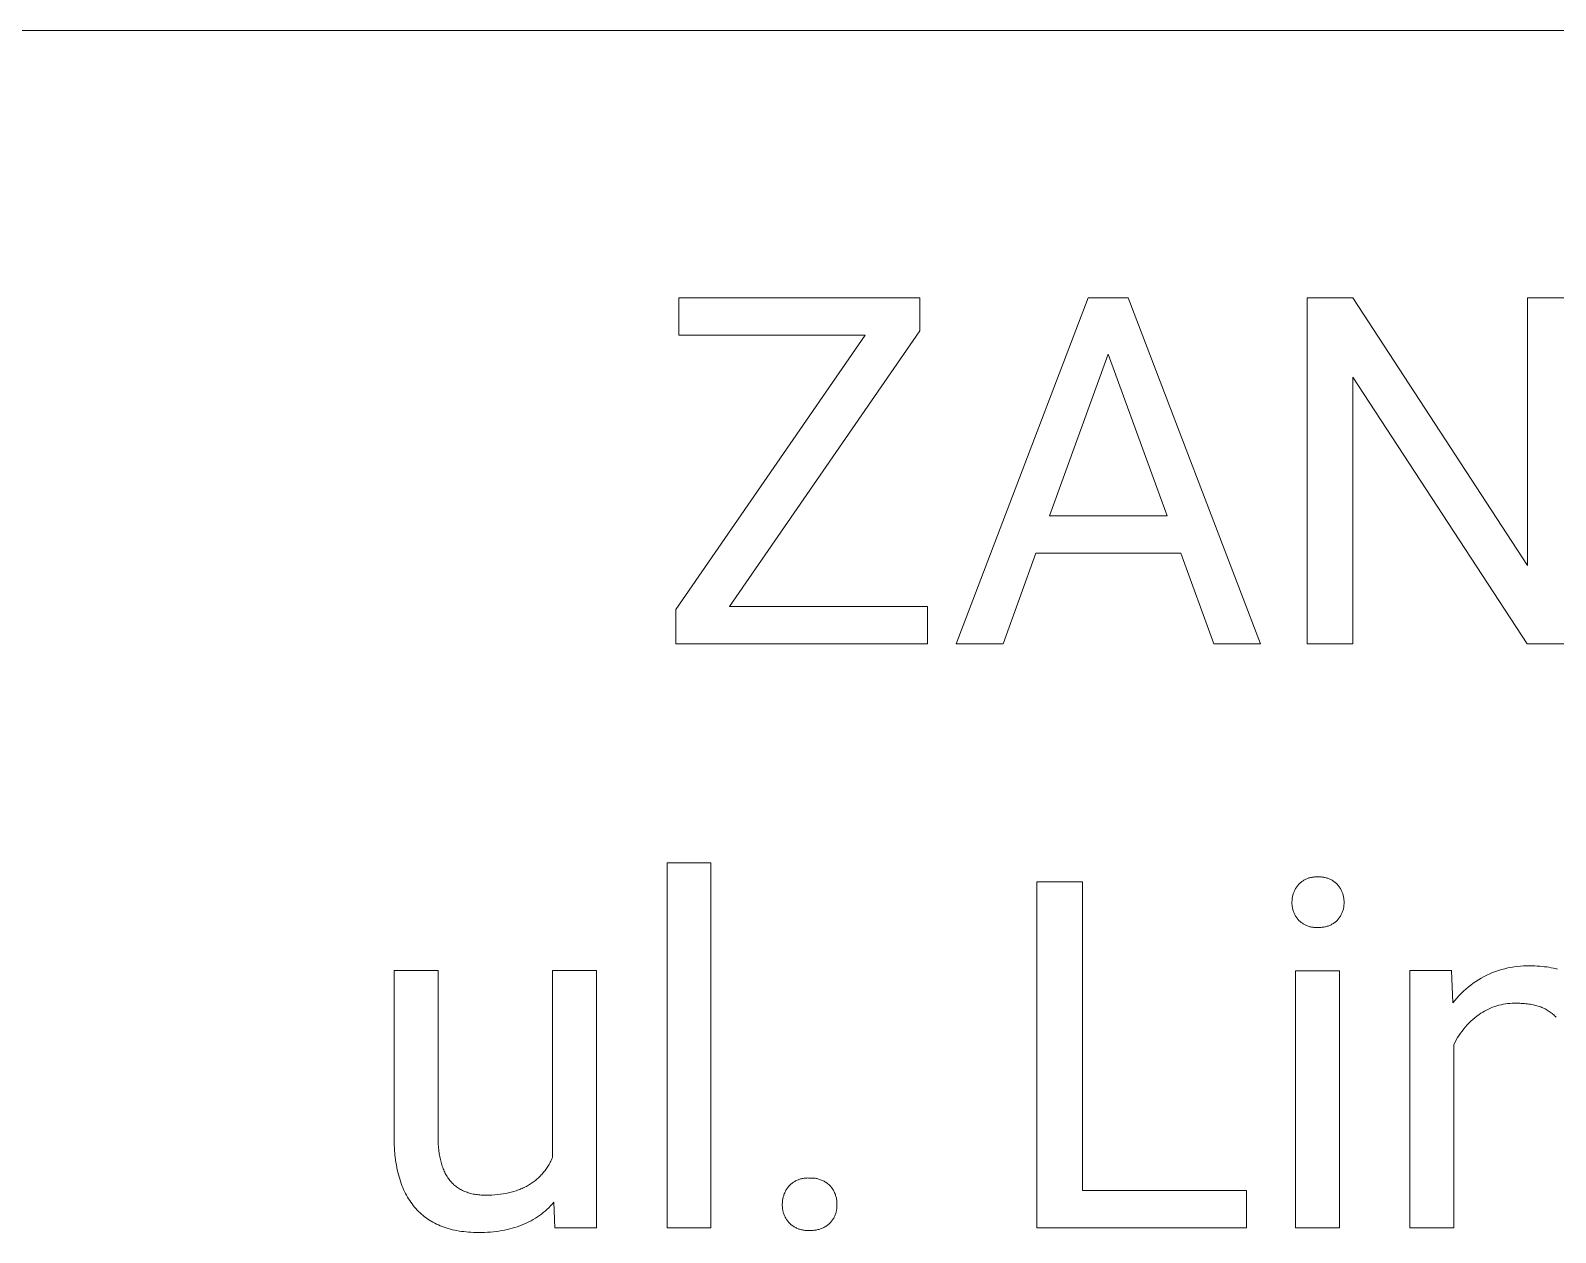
# Model space of a CAD drawing. Header units: millimetres. Extents: x -2542 to 6192, y -257 to 5845.
# Drawn here: x 3349.4 to 3714, y 432.5 to 719.8 of the extents above; entities that cross this region are included whole.
import ezdxf

# ---------------------------------------------------------------- set-up
doc = ezdxf.new("R2010")
doc.units = ezdxf.units.MM
doc.header["$MEASUREMENT"] = 0
doc.layers.add('Domyślny', color=7, linetype='Continuous', true_color=0x000000)

msp = doc.modelspace()

# ---------------------------------------------------------------- linework, layer by layer
at = {"layer": 'Domyślny', "color": 18, "lineweight": 15, "true_color": 0x000000}
for p, q in [((6183.9, 719.77), (2891.58, 719.77)), ((3504.38, 646.96), (3504.38, 655.89)), ((3504.38, 655.89), (3562.02, 655.89)), ((3562.02, 655.89), (3562.02, 647.95)), ((3570.71, 573.18), (3602.3, 655.9)), ((3602.3, 655.9), (3611.84, 655.9)), ((3611.84, 655.9), (3643.48, 573.18)), ((3654.61, 573.19), (3654.61, 655.9)), ((3654.61, 655.9), (3665.58, 655.9)), ((3665.58, 655.9), (3707.34, 591.89)), ((3707.34, 591.89), (3707.34, 655.9)), ((3707.34, 655.9), (3718.19, 655.9)), ((3503.65, 581.38), (3548.96, 646.96)), ((3548.96, 646.96), (3504.38, 646.96)), ((3562.02, 647.95), (3516.53, 582.11)), ((3607.07, 642.43), (3593.05, 603.75)), ((3621.17, 603.75), (3607.07, 642.43)), ((3707.22, 573.19), (3665.58, 636.91)), ((3665.58, 636.91), (3665.58, 573.19)), ((3593.05, 603.75), (3621.17, 603.75)), ((3589.76, 594.82), (3581.97, 573.18)), ((3624.4, 594.82), (3589.76, 594.82)), ((3632.31, 573.18), (3624.4, 594.82)), ((3503.65, 573.18), (3503.65, 581.38)), ((3516.53, 582.11), (3563.85, 582.11)), ((3563.85, 582.11), (3563.85, 573.18)), ((3563.85, 573.18), (3503.65, 573.18)), ((3581.97, 573.18), (3570.71, 573.18)), ((3643.48, 573.18), (3632.31, 573.18)), ((3665.58, 573.19), (3654.61, 573.19)), ((3718.19, 573.19), (3707.22, 573.19)), ((3501.59, 433.59), (3501.59, 520.84)), ((3501.59, 520.84), (3512.09, 520.84)), ((3512.09, 520.84), (3512.09, 433.59)), ((3589.98, 433.58), (3589.98, 516.3)), ((3589.98, 516.3), (3600.95, 516.3)), ((3600.95, 516.3), (3600.95, 442.51)), ((3651.49, 513.95), (3651.57, 514.14)), ((3651.57, 514.14), (3651.66, 514.32)), ((3651.66, 514.32), (3651.76, 514.5)), ((3651.76, 514.5), (3651.86, 514.68)), ((3651.86, 514.68), (3651.97, 514.85)), ((3651.97, 514.85), (3652.08, 515.02)), ((3652.08, 515.02), (3652.2, 515.19)), ((3652.2, 515.19), (3652.33, 515.35)), ((3652.33, 515.35), (3652.46, 515.51)), ((3652.46, 515.51), (3652.59, 515.66)), ((3652.59, 515.66), (3652.73, 515.8)), ((3652.73, 515.8), (3652.87, 515.94)), ((3652.87, 515.94), (3653.02, 516.07)), ((3653.02, 516.07), (3653.17, 516.19)), ((3653.17, 516.19), (3653.32, 516.32)), ((3653.32, 516.32), (3653.48, 516.43)), ((3653.48, 516.43), (3653.64, 516.54)), ((3653.64, 516.54), (3653.81, 516.64)), ((3653.81, 516.64), (3653.98, 516.74)), ((3653.98, 516.74), (3654.15, 516.83)), ((3654.15, 516.83), (3654.33, 516.92)), ((3654.33, 516.92), (3654.51, 517)), ((3654.51, 517), (3654.69, 517.07)), ((3654.69, 517.07), (3654.87, 517.14)), ((3654.87, 517.14), (3655.06, 517.2)), ((3655.06, 517.2), (3655.25, 517.26)), ((3655.25, 517.26), (3655.44, 517.3)), ((3655.44, 517.3), (3655.63, 517.35)), ((3655.63, 517.35), (3655.82, 517.38)), ((3655.82, 517.38), (3656.01, 517.41)), ((3656.01, 517.41), (3656.21, 517.43)), ((3656.21, 517.43), (3656.4, 517.44)), ((3656.4, 517.44), (3656.6, 517.45)), ((3656.6, 517.45), (3656.8, 517.45)), ((3656.8, 517.45), (3656.99, 517.45)), ((3656.99, 517.45), (3657.19, 517.44)), ((3657.19, 517.44), (3657.39, 517.45)), ((3657.39, 517.45), (3657.58, 517.45)), ((3657.58, 517.45), (3657.78, 517.45)), ((3657.78, 517.45), (3657.98, 517.44)), ((3657.98, 517.44), (3658.18, 517.42)), ((3658.18, 517.42), (3658.37, 517.4)), ((3658.37, 517.4), (3658.57, 517.37)), ((3658.57, 517.37), (3658.76, 517.34)), ((3658.76, 517.34), (3658.96, 517.3)), ((3658.96, 517.3), (3659.15, 517.25)), ((3659.15, 517.25), (3659.34, 517.19)), ((3659.34, 517.19), (3659.53, 517.13)), ((3659.53, 517.13), (3659.71, 517.07)), ((3659.71, 517.07), (3659.9, 516.99)), ((3659.9, 516.99), (3660.08, 516.91)), ((3660.08, 516.91), (3660.25, 516.83)), ((3660.25, 516.83), (3660.43, 516.73)), ((3660.43, 516.73), (3660.6, 516.64)), ((3660.6, 516.64), (3660.77, 516.53)), ((3660.77, 516.53), (3660.94, 516.43)), ((3660.94, 516.43), (3661.1, 516.31)), ((3661.1, 516.31), (3661.25, 516.19)), ((3661.25, 516.19), (3661.41, 516.07)), ((3661.41, 516.07), (3661.56, 515.94)), ((3661.56, 515.94), (3661.7, 515.8)), ((3661.7, 515.8), (3661.84, 515.66)), ((3661.84, 515.66), (3661.98, 515.51)), ((3661.98, 515.51), (3662.11, 515.35)), ((3662.11, 515.35), (3662.23, 515.19)), ((3662.23, 515.19), (3662.35, 515.02)), ((3662.35, 515.02), (3662.47, 514.85)), ((3662.47, 514.85), (3662.57, 514.68)), ((3662.57, 514.68), (3662.68, 514.5)), ((3662.68, 514.5), (3662.77, 514.32)), ((3662.77, 514.32), (3662.86, 514.14)), ((3662.86, 514.14), (3662.95, 513.95)), ((3650.99, 511.56), (3651, 511.77)), ((3650.99, 511.36), (3650.99, 511.56)), ((3650.99, 511.15), (3650.99, 511.36)), ((3650.99, 510.95), (3650.99, 511.15)), ((3651, 510.75), (3650.99, 510.95)), ((3651, 511.77), (3651.01, 511.97)), ((3651.02, 510.55), (3651, 510.75)), ((3651.01, 511.97), (3651.02, 512.17)), ((3651.02, 512.17), (3651.05, 512.38)), ((3651.04, 510.35), (3651.02, 510.55)), ((3651.05, 512.38), (3651.08, 512.58)), ((3651.08, 512.58), (3651.12, 512.78)), ((3651.12, 512.78), (3651.16, 512.98)), ((3651.16, 512.98), (3651.22, 513.18)), ((3651.22, 513.18), (3651.27, 513.37)), ((3651.27, 513.37), (3651.34, 513.57)), ((3651.34, 513.57), (3651.41, 513.76)), ((3651.41, 513.76), (3651.49, 513.95)), ((3662.95, 513.95), (3663.02, 513.76)), ((3663.02, 513.76), (3663.09, 513.57)), ((3663.09, 513.57), (3663.16, 513.37)), ((3663.16, 513.37), (3663.22, 513.18)), ((3663.22, 513.18), (3663.27, 512.98)), ((3663.27, 512.98), (3663.31, 512.78)), ((3663.31, 512.78), (3663.35, 512.58)), ((3663.35, 512.58), (3663.38, 512.38)), ((3663.38, 512.38), (3663.41, 512.17)), ((3663.41, 510.55), (3663.39, 510.35)), ((3663.41, 512.17), (3663.43, 511.97)), ((3663.43, 510.75), (3663.41, 510.55)), ((3663.43, 511.97), (3663.44, 511.77)), ((3663.44, 510.95), (3663.43, 510.75)), ((3663.44, 511.77), (3663.44, 511.56)), ((3663.44, 511.56), (3663.44, 511.36)), ((3663.44, 511.36), (3663.44, 511.15)), ((3663.44, 511.15), (3663.44, 510.95)), ((3651.08, 510.15), (3651.04, 510.35)), ((3651.11, 509.95), (3651.08, 510.15)), ((3651.16, 509.75), (3651.11, 509.95)), ((3651.21, 509.55), (3651.16, 509.75)), ((3651.27, 509.36), (3651.21, 509.55)), ((3651.33, 509.17), (3651.27, 509.36)), ((3651.4, 508.98), (3651.33, 509.17)), ((3651.48, 508.79), (3651.4, 508.98)), ((3651.57, 508.61), (3651.48, 508.79)), ((3651.66, 508.43), (3651.57, 508.61)), ((3651.75, 508.25), (3651.66, 508.43)), ((3651.86, 508.07), (3651.75, 508.25)), ((3651.96, 507.9), (3651.86, 508.07)), ((3652.08, 507.74), (3651.96, 507.9)), ((3652.2, 507.57), (3652.08, 507.74)), ((3652.33, 507.42), (3652.2, 507.57)), ((3652.46, 507.26), (3652.33, 507.42)), ((3652.59, 507.11), (3652.46, 507.26)), ((3652.73, 506.97), (3652.59, 507.11)), ((3652.87, 506.84), (3652.73, 506.97)), ((3653.02, 506.71), (3652.87, 506.84)), ((3661.54, 506.83), (3661.38, 506.7)), ((3661.69, 506.97), (3661.54, 506.83)), ((3661.84, 507.11), (3661.69, 506.97)), ((3661.98, 507.26), (3661.84, 507.11)), ((3662.11, 507.42), (3661.98, 507.26)), ((3662.23, 507.57), (3662.11, 507.42)), ((3662.35, 507.74), (3662.23, 507.57)), ((3662.47, 507.9), (3662.35, 507.74)), ((3662.58, 508.07), (3662.47, 507.9)), ((3662.68, 508.25), (3662.58, 508.07)), ((3662.78, 508.43), (3662.68, 508.25)), ((3662.87, 508.61), (3662.78, 508.43)), ((3662.95, 508.79), (3662.87, 508.61)), ((3663.03, 508.98), (3662.95, 508.79)), ((3663.1, 509.17), (3663.03, 508.98)), ((3663.17, 509.36), (3663.1, 509.17)), ((3663.22, 509.55), (3663.17, 509.36)), ((3663.28, 509.75), (3663.22, 509.55)), ((3663.32, 509.95), (3663.28, 509.75)), ((3663.36, 510.15), (3663.32, 509.95)), ((3663.39, 510.35), (3663.36, 510.15)), ((3653.17, 506.59), (3653.02, 506.71)), ((3653.33, 506.47), (3653.17, 506.59)), ((3653.49, 506.36), (3653.33, 506.47)), ((3653.65, 506.26), (3653.49, 506.36)), ((3653.82, 506.15), (3653.65, 506.26)), ((3653.99, 506.06), (3653.82, 506.15)), ((3654.16, 505.97), (3653.99, 506.06)), ((3654.34, 505.89), (3654.16, 505.97)), ((3654.52, 505.81), (3654.34, 505.89)), ((3654.7, 505.74), (3654.52, 505.81)), ((3654.88, 505.67), (3654.7, 505.74)), ((3655.07, 505.61), (3654.88, 505.67)), ((3655.26, 505.56), (3655.07, 505.61)), ((3655.44, 505.52), (3655.26, 505.56)), ((3655.64, 505.48), (3655.44, 505.52)), ((3655.83, 505.44), (3655.64, 505.48)), ((3656.02, 505.42), (3655.83, 505.44)), ((3656.21, 505.4), (3656.02, 505.42)), ((3656.41, 505.38), (3656.21, 505.4)), ((3656.6, 505.38), (3656.41, 505.38)), ((3656.8, 505.38), (3656.6, 505.38)), ((3656.99, 505.38), (3656.8, 505.38)), ((3657.19, 505.4), (3656.99, 505.38)), ((3657.39, 505.38), (3657.19, 505.4)), ((3657.6, 505.38), (3657.39, 505.38)), ((3657.8, 505.38), (3657.6, 505.38)), ((3658.01, 505.39), (3657.8, 505.38)), ((3658.21, 505.41), (3658.01, 505.39)), ((3658.41, 505.43), (3658.21, 505.41)), ((3658.62, 505.46), (3658.41, 505.43)), ((3658.82, 505.5), (3658.62, 505.46)), ((3659.02, 505.54), (3658.82, 505.5)), ((3659.21, 505.59), (3659.02, 505.54)), ((3659.41, 505.65), (3659.21, 505.59)), ((3659.61, 505.71), (3659.41, 505.65)), ((3659.8, 505.78), (3659.61, 505.71)), ((3659.99, 505.86), (3659.8, 505.78)), ((3660.17, 505.94), (3659.99, 505.86)), ((3660.36, 506.03), (3660.17, 505.94)), ((3660.54, 506.13), (3660.36, 506.03)), ((3660.71, 506.23), (3660.54, 506.13)), ((3660.89, 506.34), (3660.71, 506.23)), ((3661.06, 506.46), (3660.89, 506.34)), ((3661.22, 506.58), (3661.06, 506.46)), ((3661.38, 506.7), (3661.22, 506.58)), ((3702.59, 495.7), (3703.34, 495.84)), ((3703.34, 495.84), (3704.09, 495.96)), ((3704.09, 495.96), (3704.84, 496.06)), ((3704.84, 496.06), (3705.59, 496.13)), ((3705.59, 496.13), (3706.35, 496.18)), ((3706.35, 496.18), (3707.11, 496.2)), ((3707.11, 496.2), (3707.86, 496.19)), ((3707.86, 496.19), (3708.47, 496.18)), ((3708.47, 496.18), (3709.06, 496.17)), ((3709.06, 496.17), (3709.65, 496.14)), ((3709.65, 496.14), (3710.22, 496.1)), ((3710.22, 496.1), (3710.79, 496.06)), ((3710.79, 496.06), (3711.35, 496)), ((3711.35, 496), (3711.9, 495.93)), ((3711.9, 495.93), (3712.43, 495.85)), ((3712.43, 495.85), (3712.96, 495.76)), ((3436.34, 455.06), (3436.34, 495.05)), ((3436.34, 495.05), (3446.84, 495.05)), ((3446.84, 495.05), (3446.84, 455.35)), ((3474.21, 450.35), (3474.21, 495.05)), ((3474.21, 495.05), (3484.74, 495.05)), ((3484.74, 495.05), (3484.74, 433.59)), ((3651.84, 433.59), (3651.84, 495.04)), ((3651.84, 495.04), (3662.34, 495.04)), ((3662.34, 495.04), (3662.34, 433.59)), ((3679.16, 433.6), (3679.16, 495.06)), ((3679.16, 495.06), (3689.1, 495.06)), ((3689.1, 495.06), (3689.45, 487.32)), ((3694.33, 492.05), (3694.95, 492.48)), ((3694.95, 492.48), (3695.59, 492.89)), ((3695.59, 492.89), (3696.24, 493.28)), ((3696.24, 493.28), (3696.91, 493.64)), ((3696.91, 493.64), (3697.59, 493.98)), ((3697.59, 493.98), (3698.28, 494.3)), ((3698.28, 494.3), (3698.97, 494.59)), ((3698.97, 494.59), (3699.68, 494.86)), ((3699.68, 494.86), (3700.4, 495.11)), ((3700.4, 495.11), (3701.12, 495.33)), ((3701.12, 495.33), (3701.86, 495.52)), ((3701.86, 495.52), (3702.59, 495.7)), ((3712.96, 495.76), (3713.48, 495.65)), ((3713.48, 495.65), (3713.99, 495.54)), ((3713.99, 495.54), (3714.49, 495.42)), ((3690.41, 488.5), (3690.92, 489.06)), ((3690.92, 489.06), (3691.44, 489.61)), ((3691.44, 489.61), (3691.98, 490.13)), ((3691.98, 490.13), (3692.55, 490.64)), ((3692.55, 490.64), (3693.12, 491.13)), ((3693.12, 491.13), (3693.72, 491.6)), ((3693.72, 491.6), (3694.33, 492.05)), ((3689.45, 487.32), (3689.92, 487.92)), ((3689.92, 487.92), (3690.41, 488.5)), ((3696.6, 485.13), (3696.15, 484.85)), ((3697.05, 485.39), (3696.6, 485.13)), ((3697.52, 485.64), (3697.05, 485.39)), ((3698, 485.87), (3697.52, 485.64)), ((3698.48, 486.08), (3698, 485.87)), ((3698.97, 486.28), (3698.48, 486.08)), ((3699.47, 486.46), (3698.97, 486.28)), ((3699.97, 486.62), (3699.47, 486.46)), ((3700.48, 486.76), (3699.97, 486.62)), ((3700.99, 486.89), (3700.48, 486.76)), ((3701.51, 487), (3700.99, 486.89)), ((3702.03, 487.09), (3701.51, 487)), ((3702.55, 487.16), (3702.03, 487.09)), ((3703.08, 487.21), (3702.55, 487.16)), ((3703.61, 487.25), (3703.08, 487.21)), ((3704.14, 487.26), (3703.61, 487.25)), ((3704.66, 487.26), (3704.14, 487.26)), ((3705.44, 487.25), (3704.66, 487.26)), ((3705.82, 487.23), (3705.44, 487.25)), ((3706.19, 487.21), (3705.82, 487.23)), ((3706.56, 487.18), (3706.19, 487.21)), ((3706.92, 487.15), (3706.56, 487.18)), ((3707.27, 487.11), (3706.92, 487.15)), ((3707.62, 487.06), (3707.27, 487.11)), ((3707.96, 487.01), (3707.62, 487.06)), ((3708.29, 486.95), (3707.96, 487.01)), ((3708.62, 486.88), (3708.29, 486.95)), ((3708.94, 486.81), (3708.62, 486.88)), ((3709.25, 486.73), (3708.94, 486.81)), ((3709.56, 486.65), (3709.25, 486.73)), ((3709.86, 486.56), (3709.56, 486.65)), ((3710.16, 486.46), (3709.86, 486.56)), ((3710.45, 486.36), (3710.16, 486.46)), ((3710.73, 486.25), (3710.45, 486.36)), ((3711, 486.14), (3710.73, 486.25)), ((3711.27, 486.01), (3711, 486.14)), ((3711.53, 485.89), (3711.27, 486.01)), ((3711.79, 485.75), (3711.53, 485.89)), ((3712.03, 485.62), (3711.79, 485.75)), ((3712.28, 485.47), (3712.03, 485.62)), ((3712.51, 485.32), (3712.28, 485.47)), ((3712.74, 485.16), (3712.51, 485.32)), ((3712.96, 485), (3712.74, 485.16)), ((3713.18, 484.83), (3712.96, 485)), ((3692.45, 481.6), (3692.04, 481.12)), ((3692.87, 482.07), (3692.45, 481.6)), ((3693.31, 482.52), (3692.87, 482.07)), ((3693.76, 482.96), (3693.31, 482.52)), ((3694.23, 483.38), (3693.76, 482.96)), ((3694.71, 483.79), (3694.23, 483.38)), ((3695.2, 484.18), (3694.71, 483.79)), ((3695.71, 484.56), (3695.2, 484.18)), ((3696.15, 484.85), (3695.71, 484.56)), ((3713.38, 484.65), (3713.18, 484.83)), ((3713.59, 484.47), (3713.38, 484.65)), ((3713.78, 484.28), (3713.59, 484.47)), ((3713.97, 484.09), (3713.78, 484.28)), ((3714.16, 483.89), (3713.97, 484.09)), ((3689.97, 477.97), (3689.69, 477.4)), ((3690.27, 478.52), (3689.97, 477.97)), ((3690.59, 479.06), (3690.27, 478.52)), ((3690.93, 479.59), (3690.59, 479.06)), ((3691.28, 480.11), (3690.93, 479.59)), ((3691.65, 480.62), (3691.28, 480.11)), ((3692.04, 481.12), (3691.65, 480.62)), ((3689.69, 477.4), (3689.69, 433.6)), ((3436.37, 453.68), (3436.34, 455.06)), ((3436.43, 452.35), (3436.37, 453.68)), ((3436.54, 451.06), (3436.43, 452.35)), ((3446.84, 455.35), (3446.85, 454.49)), ((3446.85, 454.49), (3446.89, 453.66)), ((3446.89, 453.66), (3446.94, 452.85)), ((3446.94, 452.85), (3447.02, 452.08)), ((3436.61, 450.43), (3436.54, 451.06)), ((3436.68, 449.81), (3436.61, 450.43)), ((3436.77, 449.2), (3436.68, 449.81)), ((3436.87, 448.61), (3436.77, 449.2)), ((3436.98, 448.02), (3436.87, 448.61)), ((3447.02, 452.08), (3447.12, 451.33)), ((3447.12, 451.33), (3447.18, 450.96)), ((3447.18, 450.96), (3447.24, 450.6)), ((3447.24, 450.6), (3447.31, 450.25)), ((3447.31, 450.25), (3447.39, 449.91)), ((3447.39, 449.91), (3447.47, 449.57)), ((3447.47, 449.57), (3447.55, 449.24)), ((3447.55, 449.24), (3447.65, 448.92)), ((3447.65, 448.92), (3447.74, 448.6)), ((3447.74, 448.6), (3447.85, 448.29)), ((3473.09, 448.25), (3473.24, 448.5)), ((3473.24, 448.5), (3473.39, 448.75)), ((3473.39, 448.75), (3473.54, 449)), ((3473.54, 449), (3473.68, 449.26)), ((3473.68, 449.26), (3473.82, 449.53)), ((3473.82, 449.53), (3473.95, 449.8)), ((3473.95, 449.8), (3474.08, 450.07)), ((3474.08, 450.07), (3474.21, 450.35)), ((3437.1, 447.44), (3436.98, 448.02)), ((3437.22, 446.88), (3437.1, 447.44)), ((3437.36, 446.32), (3437.22, 446.88)), ((3437.51, 445.78), (3437.36, 446.32)), ((3437.67, 445.25), (3437.51, 445.78)), ((3437.84, 444.72), (3437.67, 445.25)), ((3447.85, 448.29), (3447.95, 447.99)), ((3447.95, 447.99), (3448.07, 447.69)), ((3448.07, 447.69), (3448.19, 447.4)), ((3448.19, 447.4), (3448.31, 447.12)), ((3448.31, 447.12), (3448.44, 446.84)), ((3448.44, 446.84), (3448.58, 446.57)), ((3448.58, 446.57), (3448.72, 446.31)), ((3448.72, 446.31), (3448.87, 446.05)), ((3448.87, 446.05), (3449.02, 445.81)), ((3449.02, 445.81), (3449.18, 445.56)), ((3449.18, 445.56), (3449.34, 445.33)), ((3449.34, 445.33), (3449.51, 445.1)), ((3449.51, 445.1), (3449.69, 444.88)), ((3449.69, 444.88), (3449.87, 444.66)), ((3469.88, 444.72), (3470.1, 444.89)), ((3470.1, 444.89), (3470.32, 445.07)), ((3470.32, 445.07), (3470.53, 445.25)), ((3470.53, 445.25), (3470.74, 445.44)), ((3470.74, 445.44), (3470.94, 445.63)), ((3470.94, 445.63), (3471.14, 445.82)), ((3471.14, 445.82), (3471.34, 446.02)), ((3471.34, 446.02), (3471.53, 446.22)), ((3471.53, 446.22), (3471.72, 446.43)), ((3471.72, 446.43), (3471.91, 446.64)), ((3471.91, 446.64), (3472.09, 446.86)), ((3472.09, 446.86), (3472.26, 447.08)), ((3472.26, 447.08), (3472.44, 447.31)), ((3472.44, 447.31), (3472.61, 447.53)), ((3472.61, 447.53), (3472.77, 447.77)), ((3472.77, 447.77), (3472.93, 448.01)), ((3472.93, 448.01), (3473.09, 448.25)), ((3532.33, 444.78), (3532.52, 444.88)), ((3532.52, 444.88), (3532.72, 444.97)), ((3532.72, 444.97), (3532.92, 445.05)), ((3532.92, 445.05), (3533.11, 445.12)), ((3533.11, 445.12), (3533.32, 445.19)), ((3533.32, 445.19), (3533.52, 445.25)), ((3533.52, 445.25), (3533.73, 445.31)), ((3533.73, 445.31), (3533.93, 445.36)), ((3533.93, 445.36), (3534.14, 445.4)), ((3534.14, 445.4), (3534.35, 445.43)), ((3534.35, 445.43), (3534.57, 445.46)), ((3534.57, 445.46), (3534.78, 445.47)), ((3534.78, 445.47), (3534.99, 445.48)), ((3534.99, 445.48), (3535.2, 445.49)), ((3535.2, 445.49), (3535.42, 445.48)), ((3535.42, 445.48), (3535.63, 445.47)), ((3535.63, 445.47), (3535.86, 445.48)), ((3535.86, 445.48), (3536.08, 445.48)), ((3536.08, 445.48), (3536.31, 445.48)), ((3536.31, 445.48), (3536.53, 445.46)), ((3536.53, 445.46), (3536.76, 445.44)), ((3536.76, 445.44), (3536.98, 445.41)), ((3536.98, 445.41), (3537.21, 445.38)), ((3537.21, 445.38), (3537.43, 445.33)), ((3537.43, 445.33), (3537.65, 445.28)), ((3537.65, 445.28), (3537.87, 445.22)), ((3537.87, 445.22), (3538.08, 445.15)), ((3538.08, 445.15), (3538.3, 445.08)), ((3538.3, 445.08), (3538.51, 444.99)), ((3538.51, 444.99), (3538.71, 444.9)), ((3538.71, 444.9), (3538.92, 444.81)), ((3538.92, 444.81), (3539.12, 444.7)), ((3438.01, 444.21), (3437.84, 444.72)), ((3438.2, 443.71), (3438.01, 444.21)), ((3438.4, 443.22), (3438.2, 443.71)), ((3438.61, 442.74), (3438.4, 443.22)), ((3438.83, 442.27), (3438.61, 442.74)), ((3439.05, 441.81), (3438.83, 442.27)), ((3439.29, 441.36), (3439.05, 441.81)), ((3439.54, 440.92), (3439.29, 441.36)), ((3449.87, 444.66), (3450.05, 444.46)), ((3450.05, 444.46), (3450.25, 444.25)), ((3450.25, 444.25), (3450.44, 444.06)), ((3450.44, 444.06), (3450.64, 443.87)), ((3450.64, 443.87), (3450.85, 443.69)), ((3450.85, 443.69), (3451.07, 443.52)), ((3451.07, 443.52), (3451.28, 443.35)), ((3451.28, 443.35), (3451.51, 443.19)), ((3451.51, 443.19), (3451.74, 443.04)), ((3451.74, 443.04), (3451.97, 442.89)), ((3451.97, 442.89), (3452.22, 442.75)), ((3452.22, 442.75), (3452.46, 442.62)), ((3452.46, 442.62), (3452.71, 442.49)), ((3452.71, 442.49), (3452.97, 442.37)), ((3452.97, 442.37), (3453.23, 442.26)), ((3453.23, 442.26), (3453.5, 442.15)), ((3453.5, 442.15), (3453.78, 442.06)), ((3453.78, 442.06), (3454.05, 441.96)), ((3454.05, 441.96), (3454.34, 441.88)), ((3454.34, 441.88), (3454.63, 441.8)), ((3454.63, 441.8), (3454.93, 441.73)), ((3454.93, 441.73), (3455.23, 441.66)), ((3455.23, 441.66), (3455.53, 441.61)), ((3455.53, 441.61), (3455.85, 441.56)), ((3455.85, 441.56), (3456.16, 441.51)), ((3456.16, 441.51), (3456.49, 441.47)), ((3456.49, 441.47), (3456.81, 441.44)), ((3456.81, 441.44), (3457.15, 441.42)), ((3457.15, 441.42), (3457.49, 441.4)), ((3457.49, 441.4), (3457.83, 441.39)), ((3457.83, 441.39), (3458.18, 441.39)), ((3458.18, 441.39), (3458.93, 441.4)), ((3458.93, 441.4), (3459.66, 441.42)), ((3459.66, 441.42), (3460.38, 441.47)), ((3460.38, 441.47), (3461.08, 441.53)), ((3461.08, 441.53), (3461.76, 441.61)), ((3461.76, 441.61), (3462.43, 441.7)), ((3462.43, 441.7), (3463.08, 441.82)), ((3463.08, 441.82), (3463.71, 441.95)), ((3463.71, 441.95), (3464.33, 442.1)), ((3464.33, 442.1), (3464.94, 442.26)), ((3464.94, 442.26), (3465.52, 442.45)), ((3465.52, 442.45), (3465.81, 442.55)), ((3465.81, 442.55), (3466.1, 442.65)), ((3466.1, 442.65), (3466.38, 442.76)), ((3466.38, 442.76), (3466.65, 442.87)), ((3466.65, 442.87), (3466.92, 442.99)), ((3466.92, 442.99), (3467.19, 443.11)), ((3467.19, 443.11), (3467.46, 443.23)), ((3467.46, 443.23), (3467.72, 443.36)), ((3467.72, 443.36), (3467.97, 443.49)), ((3467.97, 443.49), (3468.22, 443.63)), ((3468.22, 443.63), (3468.47, 443.77)), ((3468.47, 443.77), (3468.72, 443.92)), ((3468.72, 443.92), (3468.96, 444.07)), ((3468.96, 444.07), (3469.19, 444.23)), ((3469.19, 444.23), (3469.43, 444.39)), ((3469.43, 444.39), (3469.65, 444.55)), ((3469.65, 444.55), (3469.88, 444.72)), ((3529.4, 441.1), (3529.47, 441.32)), ((3529.47, 441.32), (3529.54, 441.53)), ((3529.54, 441.53), (3529.62, 441.74)), ((3529.62, 441.74), (3529.71, 441.94)), ((3529.71, 441.94), (3529.81, 442.15)), ((3529.81, 442.15), (3529.91, 442.35)), ((3529.91, 442.35), (3530.02, 442.55)), ((3530.02, 442.55), (3530.13, 442.74)), ((3530.13, 442.74), (3530.25, 442.93)), ((3530.25, 442.93), (3530.38, 443.11)), ((3530.38, 443.11), (3530.52, 443.29)), ((3530.52, 443.29), (3530.66, 443.47)), ((3530.66, 443.47), (3530.8, 443.64)), ((3530.8, 443.64), (3530.95, 443.79)), ((3530.95, 443.79), (3531.11, 443.93)), ((3531.11, 443.93), (3531.27, 444.07)), ((3531.27, 444.07), (3531.44, 444.21)), ((3531.44, 444.21), (3531.61, 444.33)), ((3531.61, 444.33), (3531.79, 444.45)), ((3531.79, 444.45), (3531.96, 444.57)), ((3531.96, 444.57), (3532.15, 444.68)), ((3532.15, 444.68), (3532.33, 444.78)), ((3539.12, 444.7), (3539.32, 444.59)), ((3539.32, 444.59), (3539.51, 444.48)), ((3539.51, 444.48), (3539.7, 444.35)), ((3539.7, 444.35), (3539.88, 444.22)), ((3539.88, 444.22), (3540.06, 444.09)), ((3540.06, 444.09), (3540.24, 443.94)), ((3540.24, 443.94), (3540.41, 443.79)), ((3540.41, 443.79), (3540.57, 443.64)), ((3540.57, 443.64), (3540.72, 443.47)), ((3540.72, 443.47), (3540.86, 443.29)), ((3540.86, 443.29), (3541, 443.11)), ((3541, 443.11), (3541.12, 442.93)), ((3541.12, 442.93), (3541.25, 442.74)), ((3541.25, 442.74), (3541.36, 442.55)), ((3541.36, 442.55), (3541.47, 442.35)), ((3541.47, 442.35), (3541.57, 442.15)), ((3541.57, 442.15), (3541.66, 441.95)), ((3541.66, 441.95), (3541.75, 441.74)), ((3541.75, 441.74), (3541.83, 441.53)), ((3541.83, 441.53), (3541.9, 441.32)), ((3541.9, 441.32), (3541.97, 441.1)), ((3600.95, 442.51), (3640.15, 442.51)), ((3640.15, 442.51), (3640.15, 433.58)), ((3439.8, 440.5), (3439.54, 440.92)), ((3440.06, 440.08), (3439.8, 440.5)), ((3440.34, 439.67), (3440.06, 440.08)), ((3440.63, 439.28), (3440.34, 439.67)), ((3440.92, 438.9), (3440.63, 439.28)), ((3441.23, 438.52), (3440.92, 438.9)), ((3441.55, 438.16), (3441.23, 438.52)), ((3441.87, 437.81), (3441.55, 438.16)), ((3442.2, 437.47), (3441.87, 437.81)), ((3472.44, 437.59), (3471.99, 437.21)), ((3472.87, 437.98), (3472.44, 437.59)), ((3473.3, 438.38), (3472.87, 437.98)), ((3473.71, 438.8), (3473.3, 438.38)), ((3474.11, 439.23), (3473.71, 438.8)), ((3474.5, 439.67), (3474.11, 439.23)), ((3474.73, 433.59), (3474.5, 439.67)), ((3529.14, 439.33), (3529.15, 439.55)), ((3529.14, 439.1), (3529.14, 439.33)), ((3529.14, 438.89), (3529.14, 439.1)), ((3529.15, 438.69), (3529.14, 438.89)), ((3529.15, 439.55), (3529.16, 439.78)), ((3529.16, 438.48), (3529.15, 438.69)), ((3529.16, 439.78), (3529.18, 440)), ((3529.18, 438.27), (3529.16, 438.48)), ((3529.18, 440), (3529.21, 440.22)), ((3529.21, 438.07), (3529.18, 438.27)), ((3529.21, 440.22), (3529.25, 440.44)), ((3529.24, 437.86), (3529.21, 438.07)), ((3529.28, 437.66), (3529.24, 437.86)), ((3529.25, 440.44), (3529.29, 440.66)), ((3529.33, 437.45), (3529.28, 437.66)), ((3529.29, 440.66), (3529.34, 440.88)), ((3529.34, 440.88), (3529.4, 441.1)), ((3541.97, 441.1), (3542.02, 440.88)), ((3542.02, 440.88), (3542.07, 440.66)), ((3542.08, 437.66), (3542.04, 437.45)), ((3542.07, 440.66), (3542.11, 440.44)), ((3542.12, 437.86), (3542.08, 437.66)), ((3542.11, 440.44), (3542.15, 440.22)), ((3542.15, 438.07), (3542.12, 437.86)), ((3542.15, 440.22), (3542.18, 440)), ((3542.18, 438.27), (3542.15, 438.07)), ((3542.18, 440), (3542.19, 439.78)), ((3542.19, 438.48), (3542.18, 438.27)), ((3542.19, 439.78), (3542.21, 439.55)), ((3542.2, 438.69), (3542.19, 438.48)), ((3542.21, 439.33), (3542.2, 439.1)), ((3542.2, 439.1), (3542.21, 438.89)), ((3542.21, 438.89), (3542.2, 438.69)), ((3542.21, 439.55), (3542.21, 439.33)), ((3442.55, 437.14), (3442.2, 437.47)), ((3442.9, 436.82), (3442.55, 437.14)), ((3443.26, 436.51), (3442.9, 436.82)), ((3443.63, 436.22), (3443.26, 436.51)), ((3444.01, 435.93), (3443.63, 436.22)), ((3444.4, 435.66), (3444.01, 435.93)), ((3444.8, 435.4), (3444.4, 435.66)), ((3445.2, 435.15), (3444.8, 435.4)), ((3445.62, 434.91), (3445.2, 435.15)), ((3446.05, 434.68), (3445.62, 434.91)), ((3446.48, 434.46), (3446.05, 434.68)), ((3446.93, 434.26), (3446.48, 434.46)), ((3447.38, 434.06), (3446.93, 434.26)), ((3447.84, 433.88), (3447.38, 434.06)), ((3448.32, 433.71), (3447.84, 433.88)), ((3466.36, 434.04), (3465.78, 433.83)), ((3466.93, 434.26), (3466.36, 434.04)), ((3467.48, 434.49), (3466.93, 434.26)), ((3468.03, 434.73), (3467.48, 434.49)), ((3468.56, 434.99), (3468.03, 434.73)), ((3469.09, 435.27), (3468.56, 434.99)), ((3469.6, 435.56), (3469.09, 435.27)), ((3470.1, 435.86), (3469.6, 435.56)), ((3470.59, 436.18), (3470.1, 435.86)), ((3471.07, 436.51), (3470.59, 436.18)), ((3471.54, 436.85), (3471.07, 436.51)), ((3471.99, 437.21), (3471.54, 436.85)), ((3529.38, 437.25), (3529.33, 437.45)), ((3529.44, 437.05), (3529.38, 437.25)), ((3529.51, 436.86), (3529.44, 437.05)), ((3529.59, 436.66), (3529.51, 436.86)), ((3529.67, 436.47), (3529.59, 436.66)), ((3529.75, 436.28), (3529.67, 436.47)), ((3529.85, 436.1), (3529.75, 436.28)), ((3529.95, 435.91), (3529.85, 436.1)), ((3530.05, 435.73), (3529.95, 435.91)), ((3530.16, 435.56), (3530.05, 435.73)), ((3530.28, 435.39), (3530.16, 435.56)), ((3530.4, 435.22), (3530.28, 435.39)), ((3530.53, 435.05), (3530.4, 435.22)), ((3530.66, 434.89), (3530.53, 435.05)), ((3530.8, 434.74), (3530.66, 434.89)), ((3530.96, 434.59), (3530.8, 434.74)), ((3531.11, 434.45), (3530.96, 434.59)), ((3531.28, 434.31), (3531.11, 434.45)), ((3531.44, 434.18), (3531.28, 434.31)), ((3531.61, 434.06), (3531.44, 434.18)), ((3531.79, 433.94), (3531.61, 434.06)), ((3531.97, 433.82), (3531.79, 433.94)), ((3539.51, 433.92), (3539.31, 433.8)), ((3539.69, 434.04), (3539.51, 433.92)), ((3539.88, 434.17), (3539.69, 434.04)), ((3540.06, 434.3), (3539.88, 434.17)), ((3540.24, 434.44), (3540.06, 434.3)), ((3540.41, 434.59), (3540.24, 434.44)), ((3540.57, 434.74), (3540.41, 434.59)), ((3540.71, 434.89), (3540.57, 434.74)), ((3540.85, 435.05), (3540.71, 434.89)), ((3540.98, 435.22), (3540.85, 435.05)), ((3541.1, 435.38), (3540.98, 435.22)), ((3541.22, 435.56), (3541.1, 435.38)), ((3541.33, 435.73), (3541.22, 435.56)), ((3541.43, 435.91), (3541.33, 435.73)), ((3541.53, 436.09), (3541.43, 435.91)), ((3541.62, 436.28), (3541.53, 436.09)), ((3541.71, 436.47), (3541.62, 436.28)), ((3541.79, 436.66), (3541.71, 436.47)), ((3541.86, 436.86), (3541.79, 436.66)), ((3541.93, 437.05), (3541.86, 436.86)), ((3541.99, 437.25), (3541.93, 437.05)), ((3542.04, 437.45), (3541.99, 437.25)), ((3448.8, 433.55), (3448.32, 433.71)), ((3449.29, 433.4), (3448.8, 433.55)), ((3449.79, 433.26), (3449.29, 433.4)), ((3450.3, 433.13), (3449.79, 433.26)), ((3450.82, 433.01), (3450.3, 433.13)), ((3451.34, 432.91), (3450.82, 433.01)), ((3451.88, 432.81), (3451.34, 432.91)), ((3452.42, 432.73), (3451.88, 432.81)), ((3452.98, 432.66), (3452.42, 432.73)), ((3453.54, 432.6), (3452.98, 432.66)), ((3454.12, 432.55), (3453.54, 432.6)), ((3454.7, 432.51), (3454.12, 432.55)), ((3455.29, 432.48), (3454.7, 432.51)), ((3455.89, 432.47), (3455.29, 432.48)), ((3456.5, 432.46), (3455.89, 432.47)), ((3457.23, 432.47), (3456.5, 432.46)), ((3457.96, 432.49), (3457.23, 432.47)), ((3458.67, 432.52), (3457.96, 432.49)), ((3459.37, 432.57), (3458.67, 432.52)), ((3460.06, 432.63), (3459.37, 432.57)), ((3460.74, 432.71), (3460.06, 432.63)), ((3461.41, 432.8), (3460.74, 432.71)), ((3462.07, 432.91), (3461.41, 432.8)), ((3462.72, 433.03), (3462.07, 432.91)), ((3463.35, 433.16), (3462.72, 433.03)), ((3463.98, 433.31), (3463.35, 433.16)), ((3464.59, 433.47), (3463.98, 433.31)), ((3465.19, 433.64), (3464.59, 433.47)), ((3465.78, 433.83), (3465.19, 433.64)), ((3484.74, 433.59), (3474.73, 433.59)), ((3512.09, 433.59), (3501.59, 433.59)), ((3532.15, 433.72), (3531.97, 433.82)), ((3532.34, 433.62), (3532.15, 433.72)), ((3532.53, 433.52), (3532.34, 433.62)), ((3532.72, 433.44), (3532.53, 433.52)), ((3532.92, 433.36), (3532.72, 433.44)), ((3533.12, 433.28), (3532.92, 433.36)), ((3533.32, 433.22), (3533.12, 433.28)), ((3533.53, 433.16), (3533.32, 433.22)), ((3533.73, 433.11), (3533.53, 433.16)), ((3533.94, 433.06), (3533.73, 433.11)), ((3534.15, 433.02), (3533.94, 433.06)), ((3534.36, 432.99), (3534.15, 433.02)), ((3534.57, 432.97), (3534.36, 432.99)), ((3534.78, 432.95), (3534.57, 432.97)), ((3534.99, 432.95), (3534.78, 432.95)), ((3535.21, 432.95), (3534.99, 432.95)), ((3535.42, 432.95), (3535.21, 432.95)), ((3535.63, 432.97), (3535.42, 432.95)), ((3535.86, 432.95), (3535.63, 432.97)), ((3536.08, 432.95), (3535.86, 432.95)), ((3536.31, 432.95), (3536.08, 432.95)), ((3536.53, 432.96), (3536.31, 432.95)), ((3536.76, 432.98), (3536.53, 432.96)), ((3536.98, 433.01), (3536.76, 432.98)), ((3537.2, 433.04), (3536.98, 433.01)), ((3537.42, 433.09), (3537.2, 433.04)), ((3537.64, 433.14), (3537.42, 433.09)), ((3537.86, 433.19), (3537.64, 433.14)), ((3538.08, 433.26), (3537.86, 433.19)), ((3538.29, 433.33), (3538.08, 433.26)), ((3538.5, 433.41), (3538.29, 433.33)), ((3538.71, 433.5), (3538.5, 433.41)), ((3538.91, 433.59), (3538.71, 433.5)), ((3539.11, 433.69), (3538.91, 433.59)), ((3539.31, 433.8), (3539.11, 433.69)), ((3640.15, 433.58), (3589.98, 433.58)), ((3662.34, 433.59), (3651.84, 433.59)), ((3689.69, 433.6), (3679.16, 433.6))]:
    msp.add_line(p, q, dxfattribs=at)

doc.saveas('drawing.dxf')
